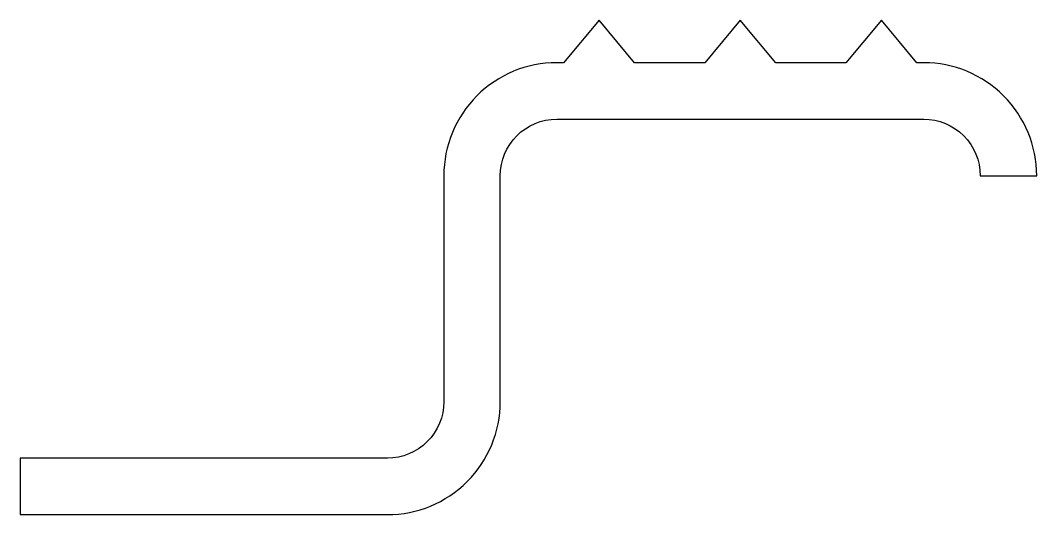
# Model space of a CAD drawing. Extents: x 241.7 to 277.7, y 254.9 to 272.4.
import ezdxf

# ---------------------------------------------------------------- set-up
doc = ezdxf.new("R2010")
doc.units = 0
doc.layers.add('ANA', color=220, linetype='CONTINUOUS')

msp = doc.modelspace()

# ---------------------------------------------------------------- linework, layer by layer
at = {"layer": 'ANA'}
msp.add_lwpolyline([(270.908, 270.885), (268.426, 270.885), (267.167, 272.385), (265.908, 270.885), (263.426, 270.885), (262.167, 272.385), (260.908, 270.885), (260.667, 270.885, 0.414214), (256.667, 266.885), (256.667, 258.885, -0.414214), (254.667, 256.885), (241.667, 256.885), (241.667, 254.885), (254.667, 254.885, 0.414214), (258.667, 258.885), (258.667, 266.885, -0.414214), (260.667, 268.885), (273.667, 268.885, -0.414214), (275.667, 266.885), (277.667, 266.885, 0.414214), (273.667, 270.885), (273.426, 270.885), (272.167, 272.385)], format="xyb", close=True, dxfattribs=at)

doc.saveas('drawing.dxf')
